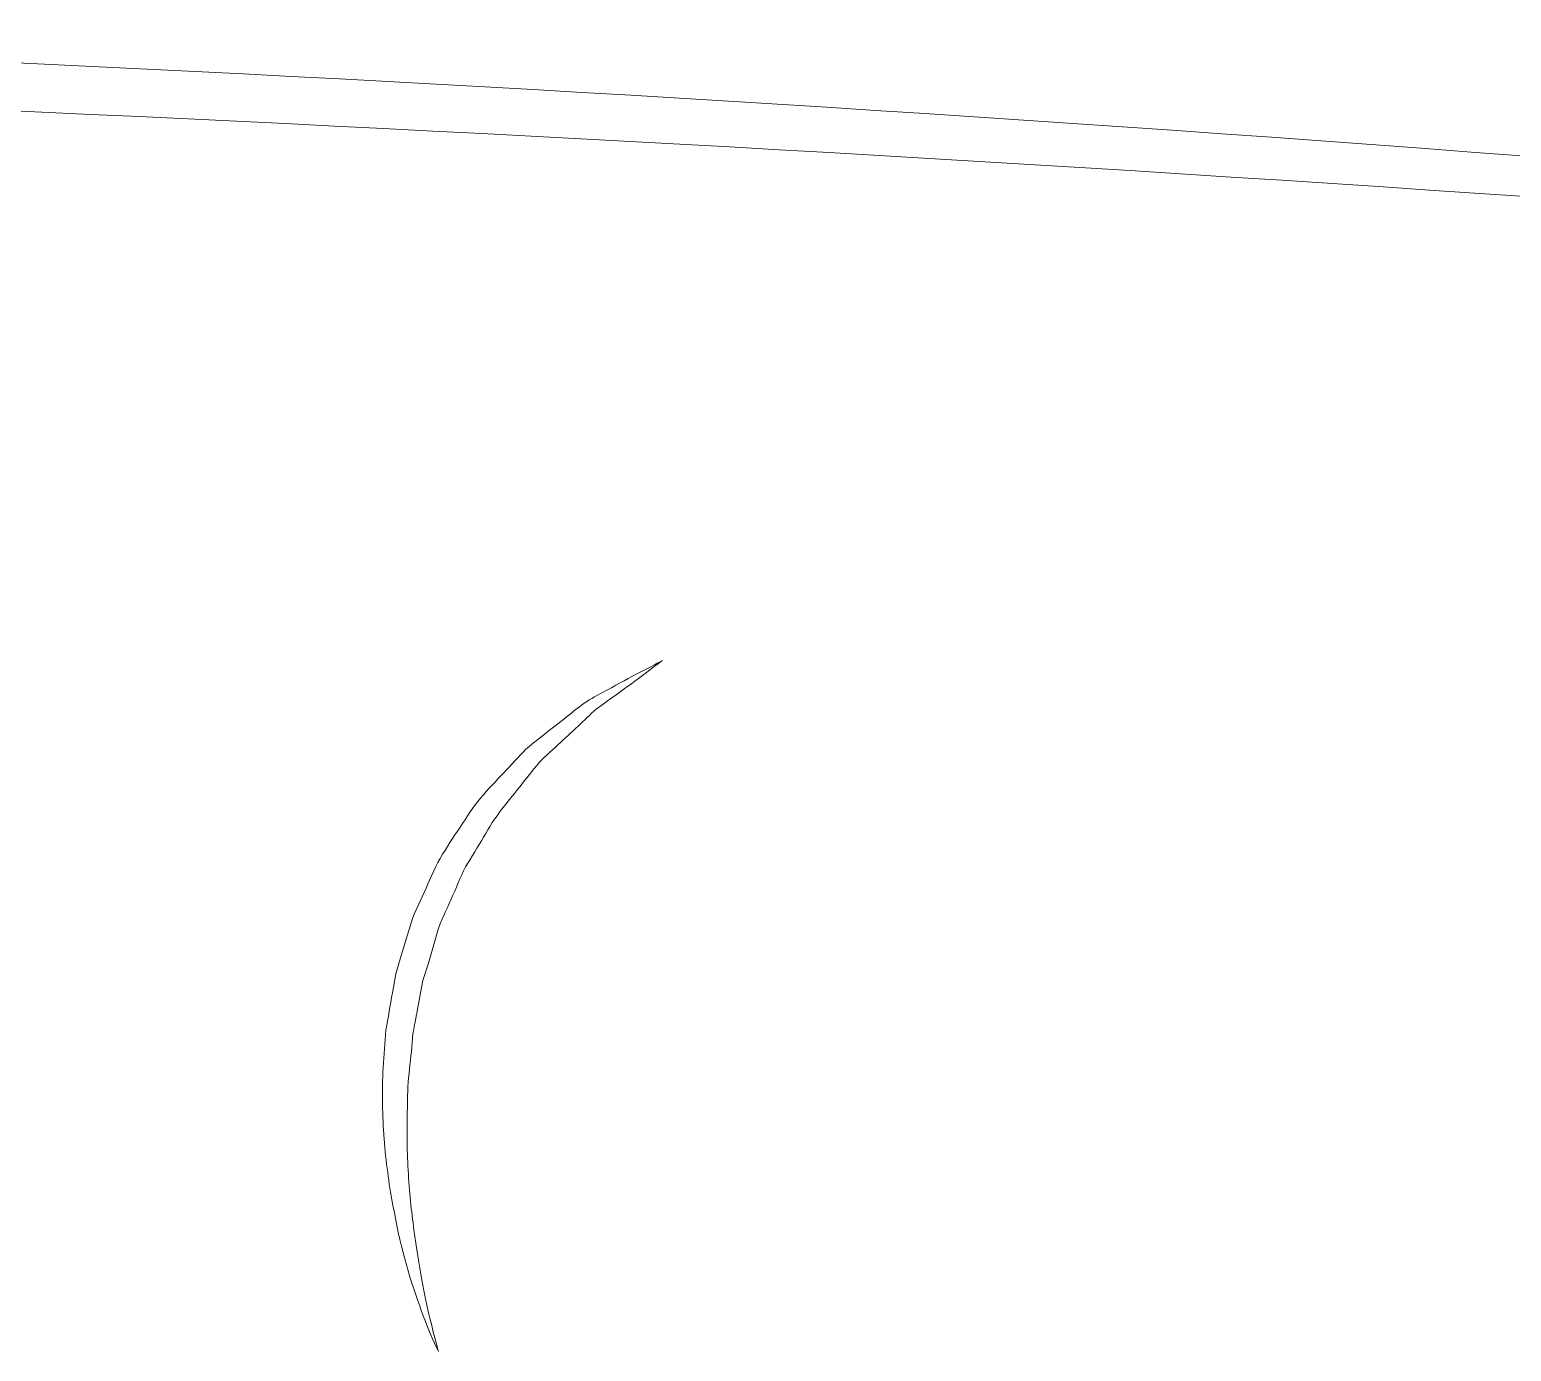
# Model space of a CAD drawing. Header units: inches. Extents: x -622 to 5817, y -2318 to 2869.
# Drawn here: x 5469 to 5553.5, y -563 to -487.6 of the extents above; entities that cross this region are included whole.
import ezdxf

# ---------------------------------------------------------------- set-up
doc = ezdxf.new("R2010")
doc.units = ezdxf.units.IN
doc.header["$MEASUREMENT"] = 0
doc.layers.add('Layer 1', color=7, linetype='Continuous')

# ---------------------------------------------------------------- blocks, each defined once
blk = doc.blocks.new('block 2')
at = {"layer": 'Layer 1', "lineweight": 0}
for points, knots in [([(5418.076, -490.352), (5418.549, -489.512), (5418.98, -488.591), (5419.336, -487.611), (5475.475, -489.304), (5535.116, -492.728), (5597.491, -498.476), (5597.966, -499.173), (5598.508, -499.844), (5599.131, -500.485), (5535.555, -495.325), (5474.964, -492.112), (5418.076, -490.352)], [0, 0, 0, 0, 1, 1, 1, 2, 2, 2, 3, 3, 3, 4, 4, 4, 4]), ([(5490.604, -552.661), (5490.63, -553.87), (5490.808, -554.999), (5490.92, -556.052), (5491.237, -558.138), (5491.52, -559.893), (5491.839, -561.093), (5492.116, -562.305), (5492.325, -562.99), (5492.325, -562.99), (5492.325, -562.99), (5491.985, -562.359), (5491.54, -561.187), (5491.096, -560.017), (5490.499, -558.319), (5490.03, -556.211), (5489.834, -555.151), (5489.563, -554.008), (5489.438, -552.772), (5489.246, -551.543), (5489.157, -550.234), (5489.138, -548.872), (5489.086, -547.513), (5489.225, -546.103), (5489.33, -544.676), (5489.452, -543.968), (5489.575, -543.253), (5489.699, -542.538), (5489.699, -542.538), (5489.888, -541.461), (5489.888, -541.461), (5489.888, -541.461), (5490.198, -540.409), (5490.198, -540.409), (5490.198, -540.409), (5490.847, -538.313), (5490.847, -538.313), (5491.1, -537.631), (5491.439, -536.983), (5491.728, -536.324), (5492.254, -534.971), (5493.085, -533.81), (5493.847, -532.671), (5494.529, -531.471), (5495.535, -530.579), (5496.37, -529.653), (5496.813, -529.213), (5497.179, -528.72), (5497.648, -528.366), (5498.109, -528.003), (5498.554, -527.652), (5498.981, -527.315), (5499.848, -526.666), (5500.572, -525.976), (5501.368, -525.591), (5502.137, -525.171), (5502.808, -524.806), (5503.36, -524.505), (5504.466, -523.926), (5505.099, -523.596), (5505.099, -523.596), (5505.099, -523.596), (5504.526, -524.024), (5503.526, -524.772), (5503.024, -525.135), (5502.414, -525.576), (5501.716, -526.08), (5501.354, -526.313), (5501.02, -526.627), (5500.681, -526.972), (5500.329, -527.299), (5499.959, -527.643), (5499.573, -528.002), (5499.189, -528.357), (5498.787, -528.728), (5498.372, -529.111), (5497.945, -529.483), (5497.632, -529.991), (5497.242, -530.442), (5496.514, -531.393), (5495.641, -532.305), (5495.028, -533.46), (5494.692, -534.014), (5494.349, -534.577), (5494.003, -535.146), (5493.639, -535.705), (5493.447, -536.366), (5493.146, -536.973), (5492.881, -537.599), (5492.567, -538.21), (5492.337, -538.856), (5492.337, -538.856), (5491.751, -540.842), (5491.751, -540.842), (5491.751, -540.842), (5491.443, -541.831), (5491.443, -541.831), (5491.443, -541.831), (5491.251, -542.849), (5491.251, -542.849), (5491.124, -543.528), (5490.998, -544.205), (5490.873, -544.875), (5490.77, -546.236), (5490.544, -547.573), (5490.556, -548.882), (5490.541, -550.19), (5490.507, -551.458), (5490.604, -552.661)], [0, 0, 0, 0, 1, 1, 1, 2, 2, 2, 3, 3, 3, 4, 4, 4, 5, 5, 5, 6, 6, 6, 7, 7, 7, 8, 8, 8, 9, 9, 9, 10, 10, 10, 11, 11, 11, 12, 12, 12, 13, 13, 13, 14, 14, 14, 15, 15, 15, 16, 16, 16, 17, 17, 17, 18, 18, 18, 19, 19, 19, 20, 20, 20, 21, 21, 21, 22, 22, 22, 23, 23, 23, 24, 24, 24, 25, 25, 25, 26, 26, 26, 27, 27, 27, 28, 28, 28, 29, 29, 29, 30, 30, 30, 31, 31, 31, 32, 32, 32, 33, 33, 33, 34, 34, 34, 35, 35, 35, 36, 36, 36, 36])]:
    blk.add_open_spline(points, degree=3, knots=knots, dxfattribs=at)

msp = doc.modelspace()

# ---------------------------------------------------------------- block references
at = {"layer": 'Layer 1'}
msp.add_blockref('block 2', (0, 0), dxfattribs=at)

doc.saveas('drawing.dxf')
